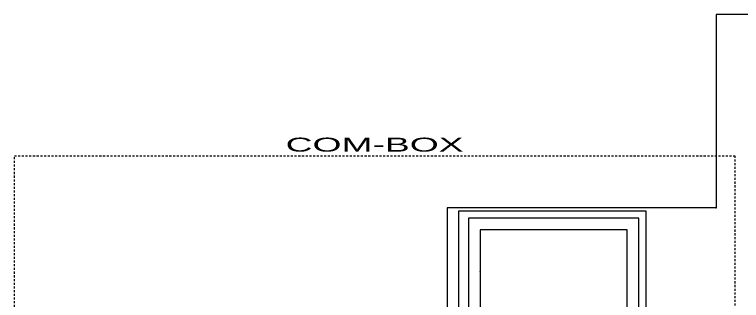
# Model space of a CAD drawing. Extents: x 1 to 170, y -32 to 186.
# Drawn here: x 40.69 to 85.08, y 100.29 to 117.72 of the extents above; entities that cross this region are included whole.
import ezdxf
from ezdxf.enums import TextEntityAlignment as Align

# ---------------------------------------------------------------- set-up
doc = ezdxf.new("R2010")
doc.units = 0
doc.header["$MEASUREMENT"] = 0
doc.linetypes.add('HIDDEN2', pattern=[0.1875, 0.125, -0.0625])
for name, color, linetype in [('GRN_12AWG', 3, 'Continuous'), ('LOCBOX', 92, 'HIDDEN2'), ('RED_2.5mm^2', 1, 'Continuous'), ('SYMS', 7, 'Continuous'), ('WHT_0.5mm^2', 7, 'Continuous')]:
    doc.layers.add(name, color=color, linetype=linetype)

# ---------------------------------------------------------------- blocks, each defined once
blk = doc.blocks.new('WDDOT')
for radius in [0.03, 0.0187, 0.00929]:
    blk.add_circle((0, 0), radius)

msp = doc.modelspace()

# ---------------------------------------------------------------- linework, layer by layer
at = {"layer": 'GRN_12AWG'}
for p, q in [((79.251, 105.729), (67.799, 105.729)), ((67.799, 105.729), (67.799, 97.292)), ((79.251, 81.929), (79.251, 105.729))]:
    msp.add_line(p, q, dxfattribs=at)
at = {"layer": 'LOCBOX', "color": 6}
msp.add_lwpolyline([(40.694, 109.109), (84.662, 109.109), (84.662, 68.849), (40.694, 68.849)], close=True, dxfattribs=at)
at = {"layer": 'RED_2.5mm^2'}
for p, q in [((78.809, 105.305), (68.419, 105.305)), ((68.419, 105.305), (68.419, 99.511)), ((78.809, 103.723), (78.809, 105.305)), ((78.102, 104.598), (69.126, 104.598)), ((69.126, 104.598), (69.126, 99.524)), ((78.102, 103.723), (78.102, 104.598)), ((78.102, 81.153), (78.102, 103.723)), ((78.809, 81.166), (78.809, 103.723))]:
    msp.add_line(p, q, dxfattribs=at)
at = {"layer": 'WHT_0.5mm^2'}
for p, q in [((86.14, 117.717), (83.524, 117.717)), ((83.524, 117.717), (83.524, 107.195)), ((83.524, 107.195), (83.524, 105.929)), ((67.432, 105.929), (67.115, 105.929)), ((67.115, 105.929), (67.115, 99.347)), ((83.524, 105.929), (67.44, 105.929))]:
    msp.add_line(p, q, dxfattribs=at)

# ---------------------------------------------------------------- block references
at = {"layer": 'SYMS', "xscale": 0.2637091900348363, "yscale": 0.2637091900348363, "zscale": 0.2637091900348363}
for p in [(83.524, 107.195), (83.524, 105.929), (83.524, 105.929), (69.126, 102.061)]:
    msp.add_blockref('WDDOT', p, dxfattribs=at)

# ---------------------------------------------------------------- texts
at = {"layer": 'LOCBOX', "color": 6, "width": 2}
msp.add_text('COM-BOX', height=0.85, dxfattribs=at).set_placement((62.678, 109.109), align=Align.BOTTOM_CENTER)

doc.saveas('drawing.dxf')
